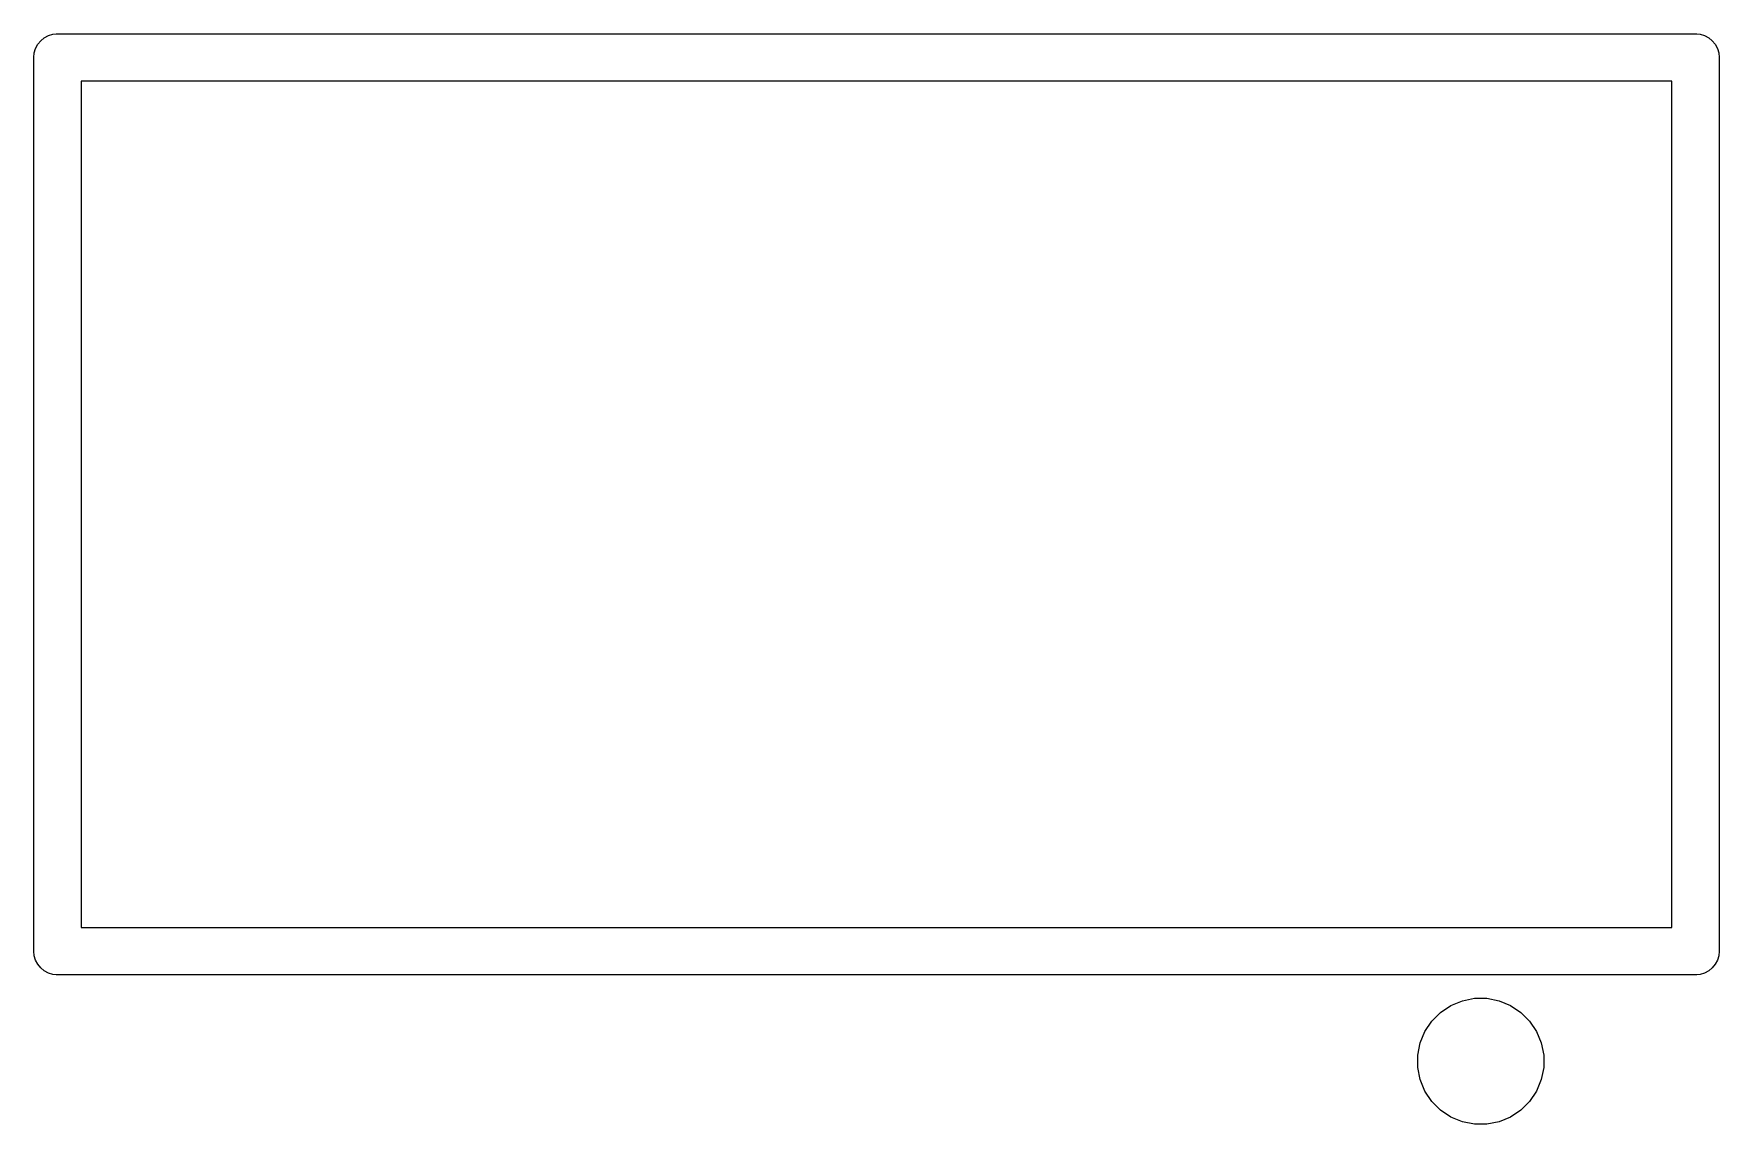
# Model space of a CAD drawing. Extents: x -2.26 to 2.26, y -0.22 to 2.71.
import ezdxf

# ---------------------------------------------------------------- set-up
doc = ezdxf.new("R2010")
doc.units = 0
doc.layers.add('BLACK', color=7, linetype='CONTINUOUS')

msp = doc.modelspace()

# ---------------------------------------------------------------- linework, layer by layer
at = {"layer": 'BLACK', "linetype": 'CONTINUOUS'}
for p, q in [((-2.26258, 2.66245), (-2.25895, 2.67442)), ((-2.25895, 2.67442), (-2.25305, 2.68545)), ((-2.25305, 2.68545), (-2.24512, 2.69512)), ((-2.24512, 2.69512), (-2.23545, 2.70305)), ((-2.23545, 2.70305), (-2.22442, 2.70895)), ((-2.22442, 2.70895), (-2.21245, 2.71258)), ((-2.21245, 2.71258), (-2.20312, 2.7135)), ((-2.20312, 2.7135), (-2.2, 2.71381)), ((-2.2, 2.71381), (-2.19688, 2.7135)), ((-2.19688, 2.7135), (2.19688, 2.7135)), ((2.19688, 2.7135), (2.2, 2.71381)), ((2.2, 2.71381), (2.20312, 2.7135)), ((2.20312, 2.7135), (2.21245, 2.71258)), ((2.21245, 2.71258), (2.22442, 2.70895)), ((2.22442, 2.70895), (2.23545, 2.70305)), ((2.23545, 2.70305), (2.24512, 2.69512)), ((2.24512, 2.69512), (2.25305, 2.68545)), ((2.25305, 2.68545), (2.25895, 2.67442)), ((2.25895, 2.67442), (2.26258, 2.66245)), ((-2.26381, 2.65), (-2.26258, 2.66245)), ((-2.2635, 2.64688), (-2.26381, 2.65)), ((-2.2635, 0.253127), (-2.2635, 2.64688)), ((2.26258, 2.66245), (2.26381, 2.65)), ((2.26381, 2.65), (2.2635, 2.64688)), ((2.2635, 2.64688), (2.2635, 0.253117)), ((-2.1365, 2.5865), (-2.1365, 0.3135)), ((2.1365, 2.5865), (-2.1365, 2.5865)), ((2.1365, 0.3135), (2.1365, 2.5865)), ((-2.1365, 0.3135), (2.1365, 0.3135)), ((-2.26381, 0.25), (-2.2635, 0.253127)), ((-2.26258, 0.237552), (-2.26381, 0.25)), ((-2.25895, 0.225582), (-2.26258, 0.237552)), ((2.26258, 0.237552), (2.25895, 0.225582)), ((2.26381, 0.25), (2.26258, 0.237552)), ((2.2635, 0.253117), (2.26381, 0.25)), ((-2.25305, 0.214551), (-2.25895, 0.225582)), ((-2.24512, 0.204882), (-2.25305, 0.214551)), ((-2.23545, 0.196946), (-2.24512, 0.204882)), ((-2.22442, 0.19105), (-2.23545, 0.196946)), ((-2.21245, 0.187419), (-2.22442, 0.19105)), ((-2.20312, 0.1865), (-2.21245, 0.187419)), ((-2.2, 0.186193), (-2.20312, 0.1865)), ((-2.19688, 0.1865), (-2.2, 0.186193)), ((2.19688, 0.1865), (-2.19688, 0.1865)), ((2.2, 0.186193), (2.19688, 0.1865)), ((2.20312, 0.1865), (2.2, 0.186193)), ((2.21245, 0.187419), (2.20312, 0.1865)), ((2.22442, 0.19105), (2.21245, 0.187419)), ((2.23545, 0.196946), (2.22442, 0.19105)), ((2.24512, 0.204882), (2.23545, 0.196946)), ((2.25305, 0.214551), (2.24512, 0.204882)), ((2.25895, 0.225582), (2.25305, 0.214551)), ((1.51515, 0.085412), (1.54286, 0.103927)), ((1.54286, 0.103927), (1.57365, 0.11668)), ((1.57365, 0.11668), (1.60634, 0.123181)), ((1.60634, 0.123181), (1.63966, 0.123181)), ((1.63966, 0.123181), (1.67235, 0.11668)), ((1.67235, 0.11668), (1.70314, 0.103927)), ((1.70314, 0.103927), (1.73085, 0.085412)), ((1.47307, 0.034137), (1.49159, 0.061847)), ((1.49159, 0.061847), (1.51515, 0.085412)), ((1.73085, 0.085412), (1.75441, 0.061847)), ((1.75441, 0.061847), (1.77293, 0.034137)), ((1.45382, -0.029337), (1.46032, 0.003348)), ((1.46032, 0.003348), (1.47307, 0.034137)), ((1.77293, 0.034137), (1.78568, 0.003348)), ((1.78568, 0.003348), (1.79218, -0.029337)), ((1.45382, -0.062663), (1.45382, -0.029337)), ((1.79218, -0.029337), (1.79218, -0.062663)), ((1.46032, -0.095348), (1.45382, -0.062663)), ((1.79218, -0.062663), (1.78568, -0.095348)), ((1.47307, -0.126137), (1.46032, -0.095348)), ((1.49159, -0.153847), (1.47307, -0.126137)), ((1.77293, -0.126137), (1.75441, -0.153847)), ((1.78568, -0.095348), (1.77293, -0.126137)), ((1.51515, -0.177412), (1.49159, -0.153847)), ((1.54286, -0.195927), (1.51515, -0.177412)), ((1.73085, -0.177412), (1.70314, -0.195927)), ((1.75441, -0.153847), (1.73085, -0.177412)), ((1.57365, -0.20868), (1.54286, -0.195927)), ((1.60634, -0.215181), (1.57365, -0.20868)), ((1.63966, -0.215181), (1.60634, -0.215181)), ((1.67235, -0.20868), (1.63966, -0.215181)), ((1.70314, -0.195927), (1.67235, -0.20868))]:
    msp.add_line(p, q, dxfattribs=at)

doc.saveas('drawing.dxf')
